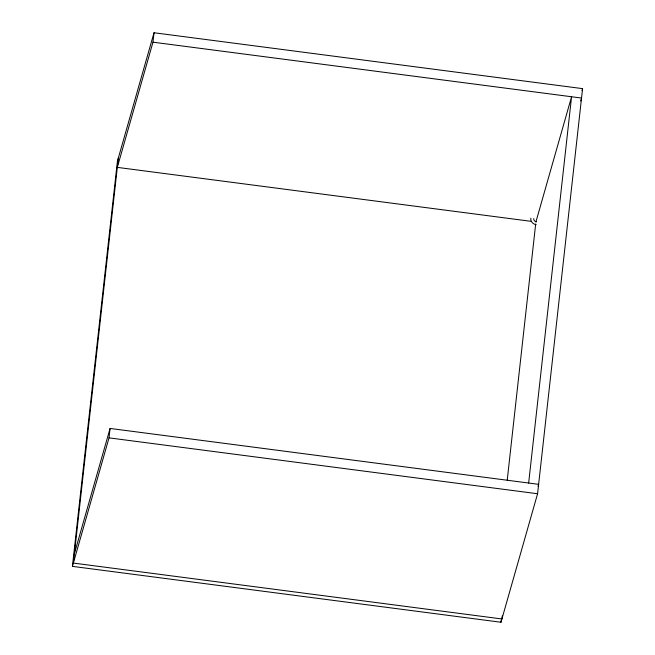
<?xml version="1.0" encoding="UTF-8"?>
<svg xmlns="http://www.w3.org/2000/svg" width="655" height="655" viewBox="0 0 655 655"><rect width="100%" height="100%" fill="white"/><g stroke="black" fill="none" stroke-linecap="round" stroke-linejoin="round"><path stroke-width="0.98" d="M72.418 566.37L117.417 161.253L154.023 32.75L582.582 88.63L537.583 493.747L500.977 622.25L72.418 566.37L109.025 437.867L110.073 428.444L538.623 484.332L538.066 486.288M118.358 157.953L73.36 563.071L501.91 618.959L502.254 615.913M530.673 221.275L117.311 167.377L152.975 42.174L154.023 32.75M507.224 480.156L535.675 223.994M500.977 622.25L501.198 620.219M528.659 483.03L571.569 96.752L535.905 221.963M74.4 553.647L110.073 428.444M582.025 90.587L582.582 88.63M580.698 100.993L581.534 98.053L152.975 42.174M109.025 437.867L537.583 493.747M536.117 224.649A6.042 5.682 15.9 0 1 530.771 218.213M536.437 221.824A3.021 2.841 15.9 0 1 533.76 218.606"/></g></svg>
